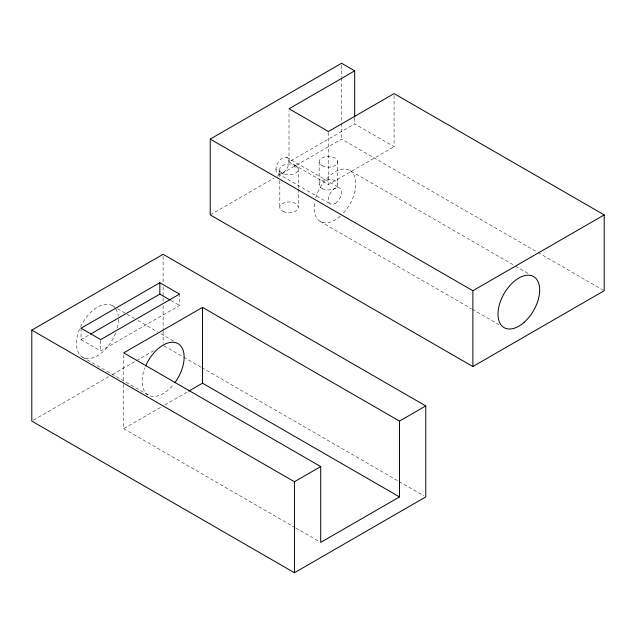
<?xml version="1.0" encoding="UTF-8"?>
<svg xmlns="http://www.w3.org/2000/svg" width="636" height="636" viewBox="0 0 636 636"><rect width="100%" height="100%" fill="white"/><g stroke="black" fill="none" stroke-linecap="round" stroke-linejoin="round"><path stroke-width="0.48" stroke-dasharray="3.18 2.39" d="M294.746 165.193L294.722 166.632L296.424 167.626L296.448 166.195L294.746 165.193A9.286 5.358 0 0 0 282.519 165.583A9.286 5.358 0 0 0 281.605 172.634L281.581 173.199L283.282 174.192L283.298 173.636L275.945 169.383L276.008 167.92A9.286 5.358 -60 0 1 282.837 157.831A9.286 5.358 -60 0 1 289.006 161.29L288.903 163.325A9.286 5.358 -60 0 1 284.618 171.537L281.223 173.779A9.286 5.358 -60 0 1 275.913 169.955L275.945 169.383M394.082 95.559L394.082 146.67L354.689 123.925L289.022 161.83L289.022 110.72M210.23 214.904L273.742 178.231M277.177 176.251L341.556 139.085L537.253 252.071M288.975 161.862L328.422 184.575L394.082 146.67M81.05 328.216L81.05 339.592L89.612 334.647M81.05 339.592L100.742 350.961L179.543 305.471L179.543 294.102M33.517 420.102L109.05 376.496M112.485 374.517L135.659 361.137M136.517 360.644L154.54 350.237M123.726 384.367L123.726 428.68L161.409 406.921M164.835 404.941L187.962 391.593M538.112 252.564L603.341 290.231M315.726 197.86A29.487 17.021 -60 0 1 349.728 170.416L514.683 265.649M515.542 266.15L529.287 274.084M286.749 157.402L339.282 187.731M278.163 173.835L330.696 204.164M320.242 221.479L471.451 308.778M472.31 309.279L498.942 324.654M170.973 300.526L179.543 305.471M112.318 305.709L116.587 308.166M117.437 308.659L134.49 318.509M137.901 320.472L157.513 331.801M160.924 333.773L173.715 341.15M163.985 345.777L182.866 356.677M183.725 357.17L200.889 367.083M201.747 367.576L398.303 481.055M399.162 481.555L424.053 495.921M82.601 357.178L148.268 395.083A29.717 17.156 -60 0 0 173.628 384.295M123.726 428.68L294.905 527.506M295.764 528.007L319.852 541.912M354.689 118.026L354.689 123.925M341.556 65.238L341.556 77.051M341.556 78.037L341.556 122.343M341.556 123.328L341.556 139.085M337.692 161.52L337.692 184.273M328.422 132.487L328.422 184.575M319.153 162.14L319.153 184.885M298.244 168.763L298.244 188.208M298.244 189.178L298.244 206.676M279.808 170.058L279.808 176.864M279.808 180.751L279.808 207.972M163.126 256.268L163.126 282.972M163.126 286.931L163.126 296.821M163.126 297.807L163.126 301.766M163.126 305.717L163.126 330.442M163.126 331.435L163.126 343.297M123.726 354.824L123.726 383.381M100.742 340.538L100.742 350.961M296.448 166.195A9.286 5.358 0 0 1 295.525 173.238A9.286 5.358 0 0 1 283.298 173.636M349.728 170.416A29.487 17.021 -60 0 1 342.963 213.585M340.379 216.089A29.487 17.021 -60 0 1 314.852 201.342M148.268 395.083A29.717 17.156 -60 0 1 144.929 367.727M115.657 333.065A29.717 17.156 -60 0 1 84.524 358.028A29.717 17.156 -60 0 1 82.871 322.412A29.717 17.156 -60 0 1 114.464 307.363M115.657 308.802A29.717 17.156 -60 0 1 118.296 316.243M118.471 319.312A29.717 17.156 -60 0 1 117.127 328.629M322.237 165.829A9.286 5.358 0 0 0 337.509 162.919A9.286 5.358 0 0 0 325.505 156.742A9.286 5.358 0 0 0 322.237 165.829M283.298 211.542A9.286 5.358 0 0 0 298.22 208.075A9.286 5.358 0 0 0 285.556 202.351A9.286 5.358 0 0 0 283.298 211.542M322.237 188.582A9.286 5.358 0 0 0 337.509 185.664A9.286 5.358 0 0 0 325.505 179.487A9.286 5.358 0 0 0 322.237 188.582M335.466 203.234A9.286 5.358 -60 0 0 340.419 188.55A9.286 5.358 -60 0 0 329.074 196.063A9.286 5.358 -60 0 0 335.466 203.234"/><path stroke-width="0.95" d="M354.689 70.85L289.022 108.756L328.422 131.501L394.082 93.595L604.2 214.904L604.2 290.724L472.874 366.543L210.23 214.904L210.23 139.085L341.556 63.266L354.689 70.85L354.689 117.04M31.8 330.116L163.126 254.297L425.77 405.935L425.77 496.915L294.444 572.734L31.8 421.096L31.8 330.116L294.444 481.754L320.711 466.586L320.711 542.405L399.503 496.915L399.503 421.096L202.518 307.371L123.726 352.861L320.711 466.586M159.843 282.726L81.05 328.216L100.742 339.592L179.543 294.102L159.843 282.726L159.843 294.102L90.471 334.154M188.82 391.1L202.518 383.19L399.503 496.915M210.23 139.085L472.874 290.724L604.2 214.904M399.503 421.096L425.77 405.935M159.843 294.102L170.114 300.033M472.874 290.724L472.874 366.543M294.444 481.754L294.444 572.734M202.518 307.371L202.518 383.19M145.652 365.962A29.717 17.156 -60 0 1 177.985 343.615A29.717 17.156 -60 0 1 174.789 382.793M524.239 322.229A29.487 17.021 -60 0 0 533.58 276.565A29.487 17.021 -60 0 0 498.703 307.49A29.487 17.021 -60 0 0 524.239 322.229"/></g></svg>
